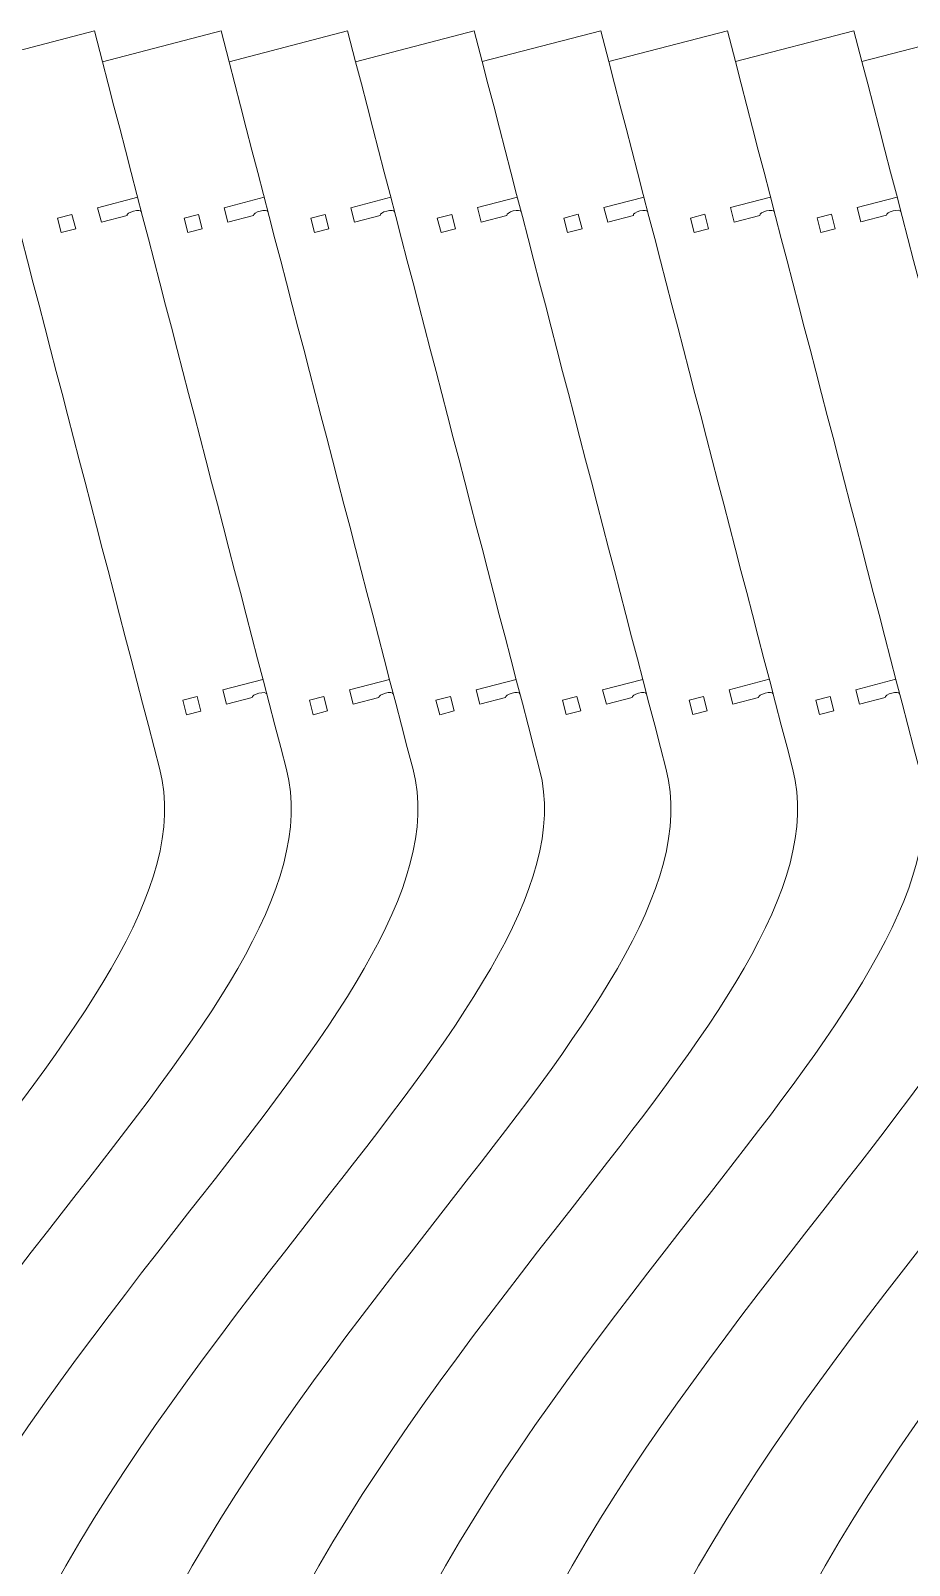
# Model space of a CAD drawing. Header units: millimetres. Extents: x -2210 to -375, y -2136 to -307.
# Drawn here: x -1774.3 to -1538.8, y -718.7 to -307.5 of the extents above; entities that cross this region are included whole.
import ezdxf

# ---------------------------------------------------------------- set-up
doc = ezdxf.new("R2010")
doc.units = ezdxf.units.MM
doc.header["$MEASUREMENT"] = 0
doc.layers.add('Layer 1', color=7, linetype='Continuous')

msp = doc.modelspace()

# ---------------------------------------------------------------- linework, layer by layer
at = {"layer": 'Layer 1', "color": 1, "lineweight": 9}
for points in [[(-1757.1902, -307.5525), (-1757.1902, -307.5525), (-1788.9739, -315.8242), (-1788.9739, -315.8242)], [(-1755.049, -315.8153), (-1755.049, -315.8153), (-1757.1902, -307.5525), (-1757.1902, -307.5525)], [(-1723.2652, -307.5436), (-1723.2652, -307.5436), (-1755.049, -315.8153), (-1755.049, -315.8153)], [(-1721.124, -315.8064), (-1721.124, -315.8064), (-1723.2652, -307.5436), (-1723.2652, -307.5436)], [(-1689.3403, -307.5347), (-1689.3403, -307.5347), (-1721.124, -315.8064), (-1721.124, -315.8064)], [(-1687.1991, -315.7976), (-1687.1991, -315.7976), (-1689.3414, -307.5336), (-1689.3414, -307.5336)], [(-1655.4165, -307.5258), (-1655.4165, -307.5258), (-1687.1991, -315.7976), (-1687.1991, -315.7976)], [(-1653.2742, -315.7887), (-1653.2742, -315.7887), (-1655.4165, -307.5247), (-1655.4165, -307.5247)], [(-1621.4915, -307.5159), (-1621.4915, -307.5159), (-1653.2742, -315.7887), (-1653.2742, -315.7887)], [(-1619.3492, -315.7798), (-1619.3492, -315.7798), (-1621.4915, -307.5159), (-1621.4915, -307.5159)], [(-1587.5666, -307.507), (-1587.5666, -307.507), (-1619.3492, -315.7798), (-1619.3492, -315.7798)], [(-1585.4243, -315.7709), (-1585.4243, -315.7709), (-1587.5666, -307.507), (-1587.5666, -307.507)], [(-1553.6417, -307.4981), (-1553.6417, -307.4981), (-1585.4243, -315.7709), (-1585.4243, -315.7709)], [(-1551.4994, -315.7609), (-1551.4994, -315.7609), (-1553.6417, -307.4981), (-1553.6417, -307.4981)], [(-1519.7167, -307.4892), (-1519.7167, -307.4892), (-1551.4994, -315.7609), (-1551.4994, -315.7609)], [(-1755.3487, -358.8034), (-1755.3487, -358.8034), (-1748.4744, -357.0141), (-1748.4744, -357.0141)], [(-1721.4237, -358.7945), (-1721.4237, -358.7945), (-1714.5495, -357.0052), (-1714.5495, -357.0052)], [(-1687.4988, -358.7856), (-1687.4988, -358.7856), (-1680.6246, -356.9952), (-1680.6246, -356.9952)], [(-1653.575, -358.7757), (-1653.575, -358.7757), (-1646.6996, -356.9863), (-1646.6996, -356.9863)], [(-1619.65, -358.7668), (-1619.65, -358.7668), (-1612.7747, -356.9775), (-1612.7747, -356.9775)], [(-1585.7251, -358.7579), (-1585.7251, -358.7579), (-1578.8498, -356.9686), (-1578.8498, -356.9686)], [(-1551.8002, -358.749), (-1551.8002, -358.749), (-1544.9248, -356.9597), (-1544.9248, -356.9597)], [(-1721.7689, -487.9874), (-1721.7689, -487.9874), (-1714.8936, -486.1981), (-1714.8936, -486.1981)], [(-1687.844, -487.9786), (-1687.844, -487.9786), (-1680.9698, -486.1892), (-1680.9698, -486.1892)], [(-1653.9202, -487.9697), (-1653.9202, -487.9697), (-1647.0448, -486.1804), (-1647.0448, -486.1804)], [(-1619.9953, -487.9608), (-1619.9953, -487.9608), (-1613.1199, -486.1715), (-1613.1199, -486.1715)], [(-1586.0703, -487.9519), (-1586.0703, -487.9519), (-1579.195, -486.1626), (-1579.195, -486.1626)], [(-1552.1454, -487.9419), (-1552.1454, -487.9419), (-1545.2701, -486.1526), (-1545.2701, -486.1526)]]:
    msp.add_open_spline(points, degree=3, dxfattribs=at)
for points, knots in [([(-1735.1833, -1127.6516), (-2011.51, -895.0156), (-1890.4712, -740.185), (-1799.449, -623.7504), (-1799.449, -623.7504), (-1799.449, -623.7504), (-1799.449, -623.7504), (-1799.449, -623.7504), (-1799.449, -623.7504), (-1762.7446, -576.7974), (-1731.5048, -536.8363), (-1739.6677, -505.4766), (-1739.6677, -505.4766), (-1739.6677, -505.4766), (-1739.6677, -505.4766), (-1739.6677, -505.4766), (-1739.6677, -505.4766), (-1756.1268, -442.2654), (-1772.5936, -379.0565), (-1788.9739, -315.8242)], [0, 0, 0, 0, 0.16666667, 0.16666667, 0.16666667, 0.16666667, 0.33333333, 0.33333333, 0.33333333, 0.33333333, 0.5, 0.5, 0.5, 0.5, 0.66666667, 0.66666667, 0.66666667, 0.66666667, 1, 1, 1, 1]), ([(-1701.2584, -1127.6416), (-1977.5851, -895.0067), (-1856.5463, -740.1761), (-1765.524, -623.7404), (-1765.524, -623.7404), (-1765.524, -623.7404), (-1765.524, -623.7404), (-1765.524, -623.7404), (-1765.524, -623.7404), (-1728.8197, -576.7886), (-1697.5798, -536.8274), (-1705.7428, -505.4677), (-1705.7428, -505.4677), (-1705.7428, -505.4677), (-1705.7428, -505.4677), (-1705.7428, -505.4677), (-1705.7428, -505.4677), (-1722.2018, -442.2565), (-1738.6687, -379.0465), (-1755.049, -315.8153)], [0, 0, 0, 0, 0.16666667, 0.16666667, 0.16666667, 0.16666667, 0.33333333, 0.33333333, 0.33333333, 0.33333333, 0.5, 0.5, 0.5, 0.5, 0.66666667, 0.66666667, 0.66666667, 0.66666667, 1, 1, 1, 1]), ([(-1667.3334, -1127.6327), (-1943.6602, -894.9978), (-1822.6224, -740.1672), (-1731.5991, -623.7316), (-1731.5991, -623.7316), (-1731.5991, -623.7316), (-1731.5991, -623.7316), (-1731.5991, -623.7316), (-1731.5991, -623.7316), (-1694.8947, -576.7797), (-1663.6549, -536.8186), (-1671.8178, -505.4577), (-1671.8178, -505.4577), (-1671.8178, -505.4577), (-1671.8178, -505.4577), (-1671.8178, -505.4577), (-1671.8178, -505.4577), (-1688.2769, -442.2477), (-1704.7438, -379.0376), (-1721.124, -315.8064)], [0, 0, 0, 0, 0.16666667, 0.16666667, 0.16666667, 0.16666667, 0.33333333, 0.33333333, 0.33333333, 0.33333333, 0.5, 0.5, 0.5, 0.5, 0.66666667, 0.66666667, 0.66666667, 0.66666667, 1, 1, 1, 1]), ([(-1633.4085, -1127.6239), (-1909.7352, -894.9889), (-1788.6975, -740.1573), (-1697.6753, -623.7227), (-1697.6753, -623.7227), (-1697.6753, -623.7227), (-1697.6753, -623.7227), (-1697.6753, -623.7227), (-1697.6753, -623.7227), (-1660.9698, -576.7697), (-1629.7311, -536.8097), (-1637.8929, -505.4488), (-1637.8929, -505.4488), (-1637.8929, -505.4488), (-1637.8929, -505.4488), (-1637.8929, -505.4488), (-1637.8929, -505.4488), (-1654.352, -442.2388), (-1670.8188, -379.0287), (-1687.1991, -315.7976)], [0, 0, 0, 0, 0.16666667, 0.16666667, 0.16666667, 0.16666667, 0.33333333, 0.33333333, 0.33333333, 0.33333333, 0.5, 0.5, 0.5, 0.5, 0.66666667, 0.66666667, 0.66666667, 0.66666667, 1, 1, 1, 1]), ([(-1599.4836, -1127.615), (-1875.8114, -894.9801), (-1754.7726, -740.1484), (-1663.7503, -623.7138), (-1663.7503, -623.7138), (-1663.7503, -623.7138), (-1663.7503, -623.7138), (-1663.7503, -623.7138), (-1663.7503, -623.7138), (-1627.0449, -576.7608), (-1595.8061, -536.8008), (-1603.968, -505.44), (-1603.968, -505.44), (-1603.968, -505.44), (-1603.968, -505.44), (-1603.968, -505.44), (-1603.968, -505.44), (-1620.427, -442.2288), (-1636.8939, -379.0198), (-1653.2742, -315.7887)], [0, 0, 0, 0, 0.16666667, 0.16666667, 0.16666667, 0.16666667, 0.33333333, 0.33333333, 0.33333333, 0.33333333, 0.5, 0.5, 0.5, 0.5, 0.66666667, 0.66666667, 0.66666667, 0.66666667, 1, 1, 1, 1]), ([(-1565.5597, -1127.6061), (-1841.8865, -894.9701), (-1720.8476, -740.1395), (-1629.8254, -623.7049), (-1629.8254, -623.7049), (-1629.8254, -623.7049), (-1629.8254, -623.7049), (-1629.8254, -623.7049), (-1629.8254, -623.7049), (-1593.1199, -576.7519), (-1561.8812, -536.7908), (-1570.043, -505.4311), (-1570.043, -505.4311), (-1570.043, -505.4311), (-1570.043, -505.4311), (-1570.043, -505.4311), (-1570.043, -505.4311), (-1586.5021, -442.2199), (-1602.969, -379.011), (-1619.3492, -315.7798)], [0, 0, 0, 0, 0.16666667, 0.16666667, 0.16666667, 0.16666667, 0.33333333, 0.33333333, 0.33333333, 0.33333333, 0.5, 0.5, 0.5, 0.5, 0.66666667, 0.66666667, 0.66666667, 0.66666667, 1, 1, 1, 1]), ([(-1531.6348, -1127.5972), (-1807.9616, -894.9612), (-1686.9227, -740.1306), (-1595.9005, -623.6949), (-1595.9005, -623.6949), (-1595.9005, -623.6949), (-1595.9005, -623.6949), (-1595.9005, -623.6949), (-1595.9005, -623.6949), (-1559.195, -576.743), (-1527.9563, -536.7819), (-1536.1181, -505.4222), (-1536.1181, -505.4222), (-1536.1181, -505.4222), (-1536.1181, -505.4222), (-1536.1181, -505.4222), (-1536.1181, -505.4222), (-1552.5772, -442.211), (-1569.044, -379.0021), (-1585.4243, -315.7698)], [0, 0, 0, 0, 0.16666667, 0.16666667, 0.16666667, 0.16666667, 0.33333333, 0.33333333, 0.33333333, 0.33333333, 0.5, 0.5, 0.5, 0.5, 0.66666667, 0.66666667, 0.66666667, 0.66666667, 1, 1, 1, 1]), ([(-1497.7099, -1127.5883), (-1774.0366, -894.9523), (-1652.9978, -740.1217), (-1561.9756, -623.6861), (-1561.9756, -623.6861), (-1561.9756, -623.6861), (-1561.9756, -623.6861), (-1561.9756, -623.6861), (-1561.9756, -623.6861), (-1525.2701, -576.7342), (-1494.0313, -536.773), (-1502.1943, -505.4133), (-1502.1943, -505.4133), (-1502.1943, -505.4133), (-1502.1943, -505.4133), (-1502.1943, -505.4133), (-1502.1943, -505.4133), (-1518.6522, -442.2022), (-1535.1191, -378.9921), (-1551.4994, -315.7609)], [0, 0, 0, 0, 0.16666667, 0.16666667, 0.16666667, 0.16666667, 0.33333333, 0.33333333, 0.33333333, 0.33333333, 0.5, 0.5, 0.5, 0.5, 0.66666667, 0.66666667, 0.66666667, 0.66666667, 1, 1, 1, 1]), ([(-1463.7849, -1127.5784), (-1740.1117, -894.9434), (-1619.0728, -740.1129), (-1528.0506, -623.6772), (-1528.0506, -623.6772), (-1528.0506, -623.6772), (-1528.0506, -623.6772), (-1528.0506, -623.6772), (-1528.0506, -623.6772), (-1491.3462, -576.7253), (-1460.1064, -536.7642), (-1468.2693, -505.4033), (-1468.2693, -505.4033), (-1468.2693, -505.4033), (-1468.2693, -505.4033), (-1468.2693, -505.4033), (-1468.2693, -505.4033), (-1484.7284, -442.1933), (-1501.1953, -378.9832), (-1517.5755, -315.7521)], [0, 0, 0, 0, 0.16666667, 0.16666667, 0.16666667, 0.16666667, 0.33333333, 0.33333333, 0.33333333, 0.33333333, 0.5, 0.5, 0.5, 0.5, 0.66666667, 0.66666667, 0.66666667, 0.66666667, 1, 1, 1, 1]), ([(-1429.86, -1127.5695), (-1706.1868, -894.9346), (-1585.149, -740.1029), (-1494.1257, -623.6683), (-1494.1257, -623.6683), (-1494.1257, -623.6683), (-1494.1257, -623.6683), (-1494.1257, -623.6683), (-1494.1257, -623.6683), (-1457.4213, -576.7153), (-1426.1815, -536.7553), (-1434.3444, -505.3945), (-1434.3444, -505.3945), (-1434.3444, -505.3945), (-1434.3444, -505.3945), (-1434.3444, -505.3945), (-1434.3444, -505.3945), (-1450.8035, -442.1844), (-1467.2703, -378.9743), (-1483.6506, -315.7432)], [0, 0, 0, 0, 0.16666667, 0.16666667, 0.16666667, 0.16666667, 0.33333333, 0.33333333, 0.33333333, 0.33333333, 0.5, 0.5, 0.5, 0.5, 0.66666667, 0.66666667, 0.66666667, 0.66666667, 1, 1, 1, 1]), ([(-1395.9351, -1127.5606), (-1672.2618, -894.9257), (-1551.2241, -740.094), (-1460.2008, -623.6594), (-1460.2008, -623.6594), (-1460.2008, -623.6594), (-1460.2008, -623.6594), (-1460.2008, -623.6594), (-1460.2008, -623.6594), (-1423.4964, -576.7064), (-1392.2565, -536.7453), (-1400.4195, -505.3856), (-1400.4195, -505.3856), (-1400.4195, -505.3856), (-1400.4195, -505.3856), (-1400.4195, -505.3856), (-1400.4195, -505.3856), (-1416.8786, -442.1744), (-1433.3454, -378.9654), (-1449.7257, -315.7343)], [0, 0, 0, 0, 0.16666667, 0.16666667, 0.16666667, 0.16666667, 0.33333333, 0.33333333, 0.33333333, 0.33333333, 0.5, 0.5, 0.5, 0.5, 0.66666667, 0.66666667, 0.66666667, 0.66666667, 1, 1, 1, 1]), ([(-1362.0101, -1127.5517), (-1638.3369, -894.9157), (-1517.2992, -740.0851), (-1426.2758, -623.6505), (-1426.2758, -623.6505), (-1426.2758, -623.6505), (-1426.2758, -623.6505), (-1426.2758, -623.6505), (-1426.2758, -623.6505), (-1389.5715, -576.6975), (-1358.3327, -536.7364), (-1366.4946, -505.3767), (-1366.4946, -505.3767), (-1366.4946, -505.3767), (-1366.4946, -505.3767), (-1366.4946, -505.3767), (-1366.4946, -505.3767), (-1382.9536, -442.1655), (-1399.4205, -378.9566), (-1415.8008, -315.7254)], [0, 0, 0, 0, 0.16666667, 0.16666667, 0.16666667, 0.16666667, 0.33333333, 0.33333333, 0.33333333, 0.33333333, 0.5, 0.5, 0.5, 0.5, 0.66666667, 0.66666667, 0.66666667, 0.66666667, 1, 1, 1, 1]), ([(-1328.0852, -1127.5428), (-1604.4131, -894.9068), (-1483.3742, -740.0762), (-1392.352, -623.6405), (-1392.352, -623.6405), (-1392.352, -623.6405), (-1392.352, -623.6405), (-1392.352, -623.6405), (-1392.352, -623.6405), (-1355.6465, -576.6887), (-1324.4078, -536.7275), (-1332.5696, -505.3667), (-1332.5696, -505.3667), (-1332.5696, -505.3667), (-1332.5696, -505.3667), (-1332.5696, -505.3667), (-1332.5696, -505.3667), (-1349.0287, -442.1566), (-1365.4956, -378.9466), (-1381.8758, -315.7154)], [0, 0, 0, 0, 0.16666667, 0.16666667, 0.16666667, 0.16666667, 0.33333333, 0.33333333, 0.33333333, 0.33333333, 0.5, 0.5, 0.5, 0.5, 0.66666667, 0.66666667, 0.66666667, 0.66666667, 1, 1, 1, 1]), ([(-1294.1614, -1127.5328), (-1570.4881, -894.8979), (-1449.4493, -740.0673), (-1358.4271, -623.6317), (-1358.4271, -623.6317), (-1358.4271, -623.6317), (-1358.4271, -623.6317), (-1358.4271, -623.6317), (-1358.4271, -623.6317), (-1321.7216, -576.6798), (-1290.4829, -536.7187), (-1298.6447, -505.3578), (-1298.6447, -505.3578), (-1298.6447, -505.3578), (-1298.6447, -505.3578), (-1298.6447, -505.3578), (-1298.6447, -505.3578), (-1315.1038, -442.1478), (-1331.5706, -378.9377), (-1347.9509, -315.7065)], [0, 0, 0, 0, 0.16666667, 0.16666667, 0.16666667, 0.16666667, 0.33333333, 0.33333333, 0.33333333, 0.33333333, 0.5, 0.5, 0.5, 0.5, 0.66666667, 0.66666667, 0.66666667, 0.66666667, 1, 1, 1, 1]), ([(-1745.6129, -352.1401), (-1745.6129, -352.1401), (-1756.3554, -354.9362), (-1756.3554, -354.9362), (-1756.3554, -354.9362), (-1756.3554, -354.9362), (-1756.3554, -354.9362), (-1756.3554, -354.9362), (-1756.3554, -354.9362), (-1756.3554, -354.9362), (-1755.3487, -358.8034), (-1755.3487, -358.8034)], [0, 0, 0, 0, 0.25, 0.25, 0.25, 0.25, 0.5, 0.5, 0.5, 0.5, 1, 1, 1, 1]), ([(-1711.689, -352.1312), (-1711.689, -352.1312), (-1722.4305, -354.9273), (-1722.4305, -354.9273), (-1722.4305, -354.9273), (-1722.4305, -354.9273), (-1722.4305, -354.9273), (-1722.4305, -354.9273), (-1722.4305, -354.9273), (-1722.4305, -354.9273), (-1721.4237, -358.7945), (-1721.4237, -358.7945)], [0, 0, 0, 0, 0.25, 0.25, 0.25, 0.25, 0.5, 0.5, 0.5, 0.5, 1, 1, 1, 1]), ([(-1677.7641, -352.1223), (-1677.7641, -352.1223), (-1688.5056, -354.9184), (-1688.5056, -354.9184), (-1688.5056, -354.9184), (-1688.5056, -354.9184), (-1688.5056, -354.9184), (-1688.5056, -354.9184), (-1688.5056, -354.9184), (-1688.5056, -354.9184), (-1687.4988, -358.7856), (-1687.4988, -358.7856)], [0, 0, 0, 0, 0.25, 0.25, 0.25, 0.25, 0.5, 0.5, 0.5, 0.5, 1, 1, 1, 1]), ([(-1643.8392, -352.1134), (-1643.8392, -352.1134), (-1654.5806, -354.9084), (-1654.5806, -354.9084), (-1654.5806, -354.9084), (-1654.5806, -354.9084), (-1654.5806, -354.9084), (-1654.5806, -354.9084), (-1654.5806, -354.9084), (-1654.5806, -354.9084), (-1653.575, -358.7757), (-1653.575, -358.7757)], [0, 0, 0, 0, 0.25, 0.25, 0.25, 0.25, 0.5, 0.5, 0.5, 0.5, 1, 1, 1, 1]), ([(-1609.9142, -352.1034), (-1609.9142, -352.1034), (-1620.6568, -354.8995), (-1620.6568, -354.8995), (-1620.6568, -354.8995), (-1620.6568, -354.8995), (-1620.6568, -354.8995), (-1620.6568, -354.8995), (-1620.6568, -354.8995), (-1620.6568, -354.8995), (-1619.65, -358.7668), (-1619.65, -358.7668)], [0, 0, 0, 0, 0.25, 0.25, 0.25, 0.25, 0.5, 0.5, 0.5, 0.5, 1, 1, 1, 1]), ([(-1575.9893, -352.0946), (-1575.9893, -352.0946), (-1586.7319, -354.8907), (-1586.7319, -354.8907), (-1586.7319, -354.8907), (-1586.7319, -354.8907), (-1586.7319, -354.8907), (-1586.7319, -354.8907), (-1586.7319, -354.8907), (-1586.7319, -354.8907), (-1585.7251, -358.7579), (-1585.7251, -358.7579)], [0, 0, 0, 0, 0.25, 0.25, 0.25, 0.25, 0.5, 0.5, 0.5, 0.5, 1, 1, 1, 1]), ([(-1542.0644, -352.0857), (-1542.0644, -352.0857), (-1552.807, -354.8818), (-1552.807, -354.8818), (-1552.807, -354.8818), (-1552.807, -354.8818), (-1552.807, -354.8818), (-1552.807, -354.8818), (-1552.807, -354.8818), (-1552.807, -354.8818), (-1551.8002, -358.749), (-1551.8002, -358.749)], [0, 0, 0, 0, 0.25, 0.25, 0.25, 0.25, 0.5, 0.5, 0.5, 0.5, 1, 1, 1, 1]), ([(-1763.2308, -356.7255), (-1763.2308, -356.7255), (-1767.098, -357.7323), (-1767.098, -357.7323), (-1767.098, -357.7323), (-1767.098, -357.7323), (-1767.098, -357.7323), (-1767.098, -357.7323), (-1767.098, -357.7323), (-1767.098, -357.7323), (-1766.0912, -361.5995), (-1766.0912, -361.5995), (-1766.0912, -361.5995), (-1766.0912, -361.5995), (-1766.0912, -361.5995), (-1766.0912, -361.5995), (-1766.0912, -361.5995), (-1766.0912, -361.5995), (-1762.224, -360.5927), (-1762.224, -360.5927), (-1762.224, -360.5927), (-1762.224, -360.5927), (-1762.224, -360.5927), (-1762.224, -360.5927), (-1762.224, -360.5927), (-1762.224, -360.5927), (-1763.2308, -356.7255), (-1763.2308, -356.7255)], [0, 0, 0, 0, 0.125, 0.125, 0.125, 0.125, 0.25, 0.25, 0.25, 0.25, 0.375, 0.375, 0.375, 0.375, 0.5, 0.5, 0.5, 0.5, 0.625, 0.625, 0.625, 0.625, 0.75, 0.75, 0.75, 0.75, 1, 1, 1, 1]), ([(-1748.4744, -357.0141), (-1748.5721, -356.6367), (-1747.7818, -356.1017), (-1746.7184, -355.8253), (-1746.7184, -355.8253), (-1746.7184, -355.8253), (-1746.7184, -355.8253), (-1746.7184, -355.8253), (-1746.7184, -355.8253), (-1746.7184, -355.8253), (-1746.7184, -355.8253), (-1746.7184, -355.8253), (-1746.7184, -355.8253), (-1746.7184, -355.8253), (-1746.7184, -355.8253), (-1746.7184, -355.8253), (-1746.7184, -355.8253), (-1745.655, -355.5478), (-1744.7049, -355.6299), (-1744.6072, -356.0073), (-1744.6072, -356.0073), (-1744.6072, -356.0073), (-1744.6072, -356.0073), (-1744.6072, -356.0073), (-1744.6072, -356.0073), (-1744.6072, -356.0073), (-1744.6072, -356.0073), (-1744.6072, -356.0073)], [0, 0, 0, 0, 0.125, 0.125, 0.125, 0.125, 0.25, 0.25, 0.25, 0.25, 0.375, 0.375, 0.375, 0.375, 0.5, 0.5, 0.5, 0.5, 0.625, 0.625, 0.625, 0.625, 0.75, 0.75, 0.75, 0.75, 1, 1, 1, 1]), ([(-1729.3058, -356.7166), (-1729.3058, -356.7166), (-1733.1731, -357.7234), (-1733.1731, -357.7234), (-1733.1731, -357.7234), (-1733.1731, -357.7234), (-1733.1731, -357.7234), (-1733.1731, -357.7234), (-1733.1731, -357.7234), (-1733.1731, -357.7234), (-1732.1663, -361.5906), (-1732.1663, -361.5906), (-1732.1663, -361.5906), (-1732.1663, -361.5906), (-1732.1663, -361.5906), (-1732.1663, -361.5906), (-1732.1663, -361.5906), (-1732.1663, -361.5906), (-1728.2991, -360.5838), (-1728.2991, -360.5838), (-1728.2991, -360.5838), (-1728.2991, -360.5838), (-1728.2991, -360.5838), (-1728.2991, -360.5838), (-1728.2991, -360.5838), (-1728.2991, -360.5838), (-1729.3058, -356.7166), (-1729.3058, -356.7166)], [0, 0, 0, 0, 0.125, 0.125, 0.125, 0.125, 0.25, 0.25, 0.25, 0.25, 0.375, 0.375, 0.375, 0.375, 0.5, 0.5, 0.5, 0.5, 0.625, 0.625, 0.625, 0.625, 0.75, 0.75, 0.75, 0.75, 1, 1, 1, 1]), ([(-1714.5495, -357.0052), (-1714.6472, -356.6278), (-1713.858, -356.0928), (-1712.7946, -355.8164), (-1712.7946, -355.8164), (-1712.7946, -355.8164), (-1712.7946, -355.8164), (-1712.7946, -355.8164), (-1712.7946, -355.8164), (-1712.7946, -355.8164), (-1712.7946, -355.8164), (-1712.7946, -355.8164), (-1712.7946, -355.8164), (-1712.7946, -355.8164), (-1712.7946, -355.8164), (-1712.7946, -355.8164), (-1712.7946, -355.8164), (-1711.7301, -355.5389), (-1710.7799, -355.621), (-1710.6823, -355.9984), (-1710.6823, -355.9984), (-1710.6823, -355.9984), (-1710.6823, -355.9984), (-1710.6823, -355.9984), (-1710.6823, -355.9984), (-1710.6823, -355.9984), (-1710.6823, -355.9984), (-1710.6823, -355.9984)], [0, 0, 0, 0, 0.125, 0.125, 0.125, 0.125, 0.25, 0.25, 0.25, 0.25, 0.375, 0.375, 0.375, 0.375, 0.5, 0.5, 0.5, 0.5, 0.625, 0.625, 0.625, 0.625, 0.75, 0.75, 0.75, 0.75, 1, 1, 1, 1]), ([(-1695.3809, -356.7077), (-1695.3809, -356.7077), (-1699.2482, -357.7134), (-1699.2482, -357.7134), (-1699.2482, -357.7134), (-1699.2482, -357.7134), (-1699.2482, -357.7134), (-1699.2482, -357.7134), (-1699.2482, -357.7134), (-1699.2482, -357.7134), (-1698.2414, -361.5806), (-1698.2414, -361.5806), (-1698.2414, -361.5806), (-1698.2414, -361.5806), (-1698.2414, -361.5806), (-1698.2414, -361.5806), (-1698.2414, -361.5806), (-1698.2414, -361.5806), (-1694.3741, -360.575), (-1694.3741, -360.575), (-1694.3741, -360.575), (-1694.3741, -360.575), (-1694.3741, -360.575), (-1694.3741, -360.575), (-1694.3741, -360.575), (-1694.3741, -360.575), (-1695.3809, -356.7077), (-1695.3809, -356.7077)], [0, 0, 0, 0, 0.125, 0.125, 0.125, 0.125, 0.25, 0.25, 0.25, 0.25, 0.375, 0.375, 0.375, 0.375, 0.5, 0.5, 0.5, 0.5, 0.625, 0.625, 0.625, 0.625, 0.75, 0.75, 0.75, 0.75, 1, 1, 1, 1]), ([(-1680.6246, -356.9952), (-1680.7223, -356.6189), (-1679.933, -356.0839), (-1678.8697, -355.8064), (-1678.8697, -355.8064), (-1678.8697, -355.8064), (-1678.8697, -355.8064), (-1678.8697, -355.8064), (-1678.8697, -355.8064), (-1678.8697, -355.8064), (-1678.8697, -355.8064), (-1678.8697, -355.8064), (-1678.8697, -355.8064), (-1678.8697, -355.8064), (-1678.8697, -355.8064), (-1678.8697, -355.8064), (-1678.8697, -355.8064), (-1677.8063, -355.53), (-1676.855, -355.6122), (-1676.7573, -355.9896), (-1676.7573, -355.9896), (-1676.7573, -355.9896), (-1676.7573, -355.9896), (-1676.7573, -355.9896), (-1676.7573, -355.9896), (-1676.7573, -355.9896), (-1676.7573, -355.9896), (-1676.7573, -355.9896)], [0, 0, 0, 0, 0.125, 0.125, 0.125, 0.125, 0.25, 0.25, 0.25, 0.25, 0.375, 0.375, 0.375, 0.375, 0.5, 0.5, 0.5, 0.5, 0.625, 0.625, 0.625, 0.625, 0.75, 0.75, 0.75, 0.75, 1, 1, 1, 1]), ([(-1661.456, -356.6977), (-1661.456, -356.6977), (-1665.3232, -357.7045), (-1665.3232, -357.7045), (-1665.3232, -357.7045), (-1665.3232, -357.7045), (-1665.3232, -357.7045), (-1665.3232, -357.7045), (-1665.3232, -357.7045), (-1665.3232, -357.7045), (-1664.3164, -361.5717), (-1664.3164, -361.5717), (-1664.3164, -361.5717), (-1664.3164, -361.5717), (-1664.3164, -361.5717), (-1664.3164, -361.5717), (-1664.3164, -361.5717), (-1664.3164, -361.5717), (-1660.4492, -360.565), (-1660.4492, -360.565), (-1660.4492, -360.565), (-1660.4492, -360.565), (-1660.4492, -360.565), (-1660.4492, -360.565), (-1660.4492, -360.565), (-1660.4492, -360.565), (-1661.456, -356.6977), (-1661.456, -356.6977)], [0, 0, 0, 0, 0.125, 0.125, 0.125, 0.125, 0.25, 0.25, 0.25, 0.25, 0.375, 0.375, 0.375, 0.375, 0.5, 0.5, 0.5, 0.5, 0.625, 0.625, 0.625, 0.625, 0.75, 0.75, 0.75, 0.75, 1, 1, 1, 1]), ([(-1646.6996, -356.9863), (-1646.7973, -356.61), (-1646.0081, -356.075), (-1644.9447, -355.7975), (-1644.9447, -355.7975), (-1644.9447, -355.7975), (-1644.9447, -355.7975), (-1644.9447, -355.7975), (-1644.9447, -355.7975), (-1644.9447, -355.7975), (-1644.9447, -355.7975), (-1644.9447, -355.7975), (-1644.9447, -355.7975), (-1644.9447, -355.7975), (-1644.9447, -355.7975), (-1644.9447, -355.7975), (-1644.9447, -355.7975), (-1643.8813, -355.5211), (-1642.9301, -355.6033), (-1642.8324, -355.9807), (-1642.8324, -355.9807), (-1642.8324, -355.9807), (-1642.8324, -355.9807), (-1642.8324, -355.9807), (-1642.8324, -355.9807), (-1642.8324, -355.9807), (-1642.8324, -355.9807), (-1642.8324, -355.9807)], [0, 0, 0, 0, 0.125, 0.125, 0.125, 0.125, 0.25, 0.25, 0.25, 0.25, 0.375, 0.375, 0.375, 0.375, 0.5, 0.5, 0.5, 0.5, 0.625, 0.625, 0.625, 0.625, 0.75, 0.75, 0.75, 0.75, 1, 1, 1, 1]), ([(-1627.531, -356.6889), (-1627.531, -356.6889), (-1631.3983, -357.6956), (-1631.3983, -357.6956), (-1631.3983, -357.6956), (-1631.3983, -357.6956), (-1631.3983, -357.6956), (-1631.3983, -357.6956), (-1631.3983, -357.6956), (-1631.3983, -357.6956), (-1630.3915, -361.5629), (-1630.3915, -361.5629), (-1630.3915, -361.5629), (-1630.3915, -361.5629), (-1630.3915, -361.5629), (-1630.3915, -361.5629), (-1630.3915, -361.5629), (-1630.3915, -361.5629), (-1626.5243, -360.5561), (-1626.5243, -360.5561), (-1626.5243, -360.5561), (-1626.5243, -360.5561), (-1626.5243, -360.5561), (-1626.5243, -360.5561), (-1626.5243, -360.5561), (-1626.5243, -360.5561), (-1627.531, -356.6889), (-1627.531, -356.6889)], [0, 0, 0, 0, 0.125, 0.125, 0.125, 0.125, 0.25, 0.25, 0.25, 0.25, 0.375, 0.375, 0.375, 0.375, 0.5, 0.5, 0.5, 0.5, 0.625, 0.625, 0.625, 0.625, 0.75, 0.75, 0.75, 0.75, 1, 1, 1, 1]), ([(-1612.7747, -356.9775), (-1612.8735, -356.6001), (-1612.0832, -356.065), (-1611.0198, -355.7886), (-1611.0198, -355.7886), (-1611.0198, -355.7886), (-1611.0198, -355.7886), (-1611.0198, -355.7886), (-1611.0198, -355.7886), (-1611.0198, -355.7886), (-1611.0198, -355.7886), (-1611.0198, -355.7886), (-1611.0198, -355.7886), (-1611.0198, -355.7886), (-1611.0198, -355.7886), (-1611.0198, -355.7886), (-1611.0198, -355.7886), (-1609.9564, -355.5123), (-1609.0063, -355.5944), (-1608.9075, -355.9707), (-1608.9075, -355.9707), (-1608.9075, -355.9707), (-1608.9075, -355.9707), (-1608.9075, -355.9707), (-1608.9075, -355.9707), (-1608.9075, -355.9707), (-1608.9075, -355.9707), (-1608.9075, -355.9707)], [0, 0, 0, 0, 0.125, 0.125, 0.125, 0.125, 0.25, 0.25, 0.25, 0.25, 0.375, 0.375, 0.375, 0.375, 0.5, 0.5, 0.5, 0.5, 0.625, 0.625, 0.625, 0.625, 0.75, 0.75, 0.75, 0.75, 1, 1, 1, 1]), ([(-1593.6061, -356.68), (-1593.6061, -356.68), (-1597.4734, -357.6867), (-1597.4734, -357.6867), (-1597.4734, -357.6867), (-1597.4734, -357.6867), (-1597.4734, -357.6867), (-1597.4734, -357.6867), (-1597.4734, -357.6867), (-1597.4734, -357.6867), (-1596.4666, -361.554), (-1596.4666, -361.554), (-1596.4666, -361.554), (-1596.4666, -361.554), (-1596.4666, -361.554), (-1596.4666, -361.554), (-1596.4666, -361.554), (-1596.4666, -361.554), (-1592.6005, -360.5472), (-1592.6005, -360.5472), (-1592.6005, -360.5472), (-1592.6005, -360.5472), (-1592.6005, -360.5472), (-1592.6005, -360.5472), (-1592.6005, -360.5472), (-1592.6005, -360.5472), (-1593.6061, -356.68), (-1593.6061, -356.68)], [0, 0, 0, 0, 0.125, 0.125, 0.125, 0.125, 0.25, 0.25, 0.25, 0.25, 0.375, 0.375, 0.375, 0.375, 0.5, 0.5, 0.5, 0.5, 0.625, 0.625, 0.625, 0.625, 0.75, 0.75, 0.75, 0.75, 1, 1, 1, 1]), ([(-1578.8498, -356.9686), (-1578.9486, -356.5912), (-1578.1582, -356.0562), (-1577.0949, -355.7798), (-1577.0949, -355.7798), (-1577.0949, -355.7798), (-1577.0949, -355.7798), (-1577.0949, -355.7798), (-1577.0949, -355.7798), (-1577.0949, -355.7798), (-1577.0949, -355.7798), (-1577.0949, -355.7798), (-1577.0949, -355.7798), (-1577.0949, -355.7798), (-1577.0949, -355.7798), (-1577.0949, -355.7798), (-1577.0949, -355.7798), (-1576.0315, -355.5034), (-1575.0813, -355.5844), (-1574.9825, -355.9618), (-1574.9825, -355.9618), (-1574.9825, -355.9618), (-1574.9825, -355.9618), (-1574.9825, -355.9618), (-1574.9825, -355.9618), (-1574.9825, -355.9618), (-1574.9825, -355.9618), (-1574.9825, -355.9618)], [0, 0, 0, 0, 0.125, 0.125, 0.125, 0.125, 0.25, 0.25, 0.25, 0.25, 0.375, 0.375, 0.375, 0.375, 0.5, 0.5, 0.5, 0.5, 0.625, 0.625, 0.625, 0.625, 0.75, 0.75, 0.75, 0.75, 1, 1, 1, 1]), ([(-1559.6812, -356.6711), (-1559.6812, -356.6711), (-1563.5484, -357.6779), (-1563.5484, -357.6779), (-1563.5484, -357.6779), (-1563.5484, -357.6779), (-1563.5484, -357.6779), (-1563.5484, -357.6779), (-1563.5484, -357.6779), (-1563.5484, -357.6779), (-1562.5428, -361.5451), (-1562.5428, -361.5451), (-1562.5428, -361.5451), (-1562.5428, -361.5451), (-1562.5428, -361.5451), (-1562.5428, -361.5451), (-1562.5428, -361.5451), (-1562.5428, -361.5451), (-1558.6755, -360.5383), (-1558.6755, -360.5383), (-1558.6755, -360.5383), (-1558.6755, -360.5383), (-1558.6755, -360.5383), (-1558.6755, -360.5383), (-1558.6755, -360.5383), (-1558.6755, -360.5383), (-1559.6812, -356.6711), (-1559.6812, -356.6711)], [0, 0, 0, 0, 0.125, 0.125, 0.125, 0.125, 0.25, 0.25, 0.25, 0.25, 0.375, 0.375, 0.375, 0.375, 0.5, 0.5, 0.5, 0.5, 0.625, 0.625, 0.625, 0.625, 0.75, 0.75, 0.75, 0.75, 1, 1, 1, 1]), ([(-1544.9248, -356.9597), (-1545.0236, -356.5823), (-1544.2333, -356.0473), (-1543.1699, -355.7709), (-1543.1699, -355.7709), (-1543.1699, -355.7709), (-1543.1699, -355.7709), (-1543.1699, -355.7709), (-1543.1699, -355.7709), (-1543.1699, -355.7709), (-1543.1699, -355.7709), (-1543.1699, -355.7709), (-1543.1699, -355.7709), (-1543.1699, -355.7709), (-1543.1699, -355.7709), (-1543.1699, -355.7709), (-1543.1699, -355.7709), (-1542.1066, -355.4934), (-1541.1564, -355.5755), (-1541.0576, -355.9529), (-1541.0576, -355.9529), (-1541.0576, -355.9529), (-1541.0576, -355.9529), (-1541.0576, -355.9529), (-1541.0576, -355.9529), (-1541.0576, -355.9529), (-1541.0576, -355.9529), (-1541.0576, -355.9529)], [0, 0, 0, 0, 0.125, 0.125, 0.125, 0.125, 0.25, 0.25, 0.25, 0.25, 0.375, 0.375, 0.375, 0.375, 0.5, 0.5, 0.5, 0.5, 0.625, 0.625, 0.625, 0.625, 0.75, 0.75, 0.75, 0.75, 1, 1, 1, 1]), ([(-1712.0331, -481.3252), (-1712.0331, -481.3252), (-1722.7757, -484.1202), (-1722.7757, -484.1202), (-1722.7757, -484.1202), (-1722.7757, -484.1202), (-1722.7757, -484.1202), (-1722.7757, -484.1202), (-1722.7757, -484.1202), (-1722.7757, -484.1202), (-1721.7689, -487.9874), (-1721.7689, -487.9874)], [0, 0, 0, 0, 0.25, 0.25, 0.25, 0.25, 0.5, 0.5, 0.5, 0.5, 1, 1, 1, 1]), ([(-1714.8936, -486.1981), (-1714.9924, -485.8218), (-1714.2021, -485.2868), (-1713.1387, -485.0093), (-1713.1387, -485.0093), (-1713.1387, -485.0093), (-1713.1387, -485.0093), (-1713.1387, -485.0093), (-1713.1387, -485.0093), (-1713.1387, -485.0093), (-1713.1387, -485.0093), (-1713.1387, -485.0093), (-1713.1387, -485.0093), (-1713.1387, -485.0093), (-1713.1387, -485.0093), (-1713.1387, -485.0093), (-1713.1387, -485.0093), (-1712.0753, -484.7329), (-1711.1252, -484.8151), (-1711.0275, -485.1925), (-1711.0275, -485.1925), (-1711.0275, -485.1925), (-1711.0275, -485.1925), (-1711.0275, -485.1925), (-1711.0275, -485.1925), (-1711.0275, -485.1925), (-1711.0275, -485.1925), (-1711.0275, -485.1925)], [0, 0, 0, 0, 0.125, 0.125, 0.125, 0.125, 0.25, 0.25, 0.25, 0.25, 0.375, 0.375, 0.375, 0.375, 0.5, 0.5, 0.5, 0.5, 0.625, 0.625, 0.625, 0.625, 0.75, 0.75, 0.75, 0.75, 1, 1, 1, 1]), ([(-1678.1093, -481.3152), (-1678.1093, -481.3152), (-1688.8508, -484.1113), (-1688.8508, -484.1113), (-1688.8508, -484.1113), (-1688.8508, -484.1113), (-1688.8508, -484.1113), (-1688.8508, -484.1113), (-1688.8508, -484.1113), (-1688.8508, -484.1113), (-1687.844, -487.9786), (-1687.844, -487.9786)], [0, 0, 0, 0, 0.25, 0.25, 0.25, 0.25, 0.5, 0.5, 0.5, 0.5, 1, 1, 1, 1]), ([(-1680.9698, -486.1892), (-1681.0675, -485.8118), (-1680.2771, -485.2768), (-1679.2138, -485.0004), (-1679.2138, -485.0004), (-1679.2138, -485.0004), (-1679.2138, -485.0004), (-1679.2138, -485.0004), (-1679.2138, -485.0004), (-1679.2138, -485.0004), (-1679.2138, -485.0004), (-1679.2138, -485.0004), (-1679.2138, -485.0004), (-1679.2138, -485.0004), (-1679.2138, -485.0004), (-1679.2138, -485.0004), (-1679.2138, -485.0004), (-1678.1504, -484.724), (-1677.2002, -484.8062), (-1677.1025, -485.1825), (-1677.1025, -485.1825), (-1677.1025, -485.1825), (-1677.1025, -485.1825), (-1677.1025, -485.1825), (-1677.1025, -485.1825), (-1677.1025, -485.1825), (-1677.1025, -485.1825), (-1677.1025, -485.1825)], [0, 0, 0, 0, 0.125, 0.125, 0.125, 0.125, 0.25, 0.25, 0.25, 0.25, 0.375, 0.375, 0.375, 0.375, 0.5, 0.5, 0.5, 0.5, 0.625, 0.625, 0.625, 0.625, 0.75, 0.75, 0.75, 0.75, 1, 1, 1, 1]), ([(-1644.1844, -481.3063), (-1644.1844, -481.3063), (-1654.9258, -484.1024), (-1654.9258, -484.1024), (-1654.9258, -484.1024), (-1654.9258, -484.1024), (-1654.9258, -484.1024), (-1654.9258, -484.1024), (-1654.9258, -484.1024), (-1654.9258, -484.1024), (-1653.9202, -487.9697), (-1653.9202, -487.9697)], [0, 0, 0, 0, 0.25, 0.25, 0.25, 0.25, 0.5, 0.5, 0.5, 0.5, 1, 1, 1, 1]), ([(-1647.0448, -486.1804), (-1647.1425, -485.803), (-1646.3533, -485.2679), (-1645.2899, -484.9915), (-1645.2899, -484.9915), (-1645.2899, -484.9915), (-1645.2899, -484.9915), (-1645.2899, -484.9915), (-1645.2899, -484.9915), (-1645.2899, -484.9915), (-1645.2899, -484.9915), (-1645.2899, -484.9915), (-1645.2899, -484.9915), (-1645.2899, -484.9915), (-1645.2899, -484.9915), (-1645.2899, -484.9915), (-1645.2899, -484.9915), (-1644.2254, -484.714), (-1643.2753, -484.7962), (-1643.1776, -485.1736), (-1643.1776, -485.1736), (-1643.1776, -485.1736), (-1643.1776, -485.1736), (-1643.1776, -485.1736), (-1643.1776, -485.1736), (-1643.1776, -485.1736), (-1643.1776, -485.1736), (-1643.1776, -485.1736)], [0, 0, 0, 0, 0.125, 0.125, 0.125, 0.125, 0.25, 0.25, 0.25, 0.25, 0.375, 0.375, 0.375, 0.375, 0.5, 0.5, 0.5, 0.5, 0.625, 0.625, 0.625, 0.625, 0.75, 0.75, 0.75, 0.75, 1, 1, 1, 1]), ([(-1610.2594, -481.2975), (-1610.2594, -481.2975), (-1621.0009, -484.0936), (-1621.0009, -484.0936), (-1621.0009, -484.0936), (-1621.0009, -484.0936), (-1621.0009, -484.0936), (-1621.0009, -484.0936), (-1621.0009, -484.0936), (-1621.0009, -484.0936), (-1619.9953, -487.9608), (-1619.9953, -487.9608)], [0, 0, 0, 0, 0.25, 0.25, 0.25, 0.25, 0.5, 0.5, 0.5, 0.5, 1, 1, 1, 1]), ([(-1613.1199, -486.1715), (-1613.2176, -485.7941), (-1612.4284, -485.2591), (-1611.365, -484.9827), (-1611.365, -484.9827), (-1611.365, -484.9827), (-1611.365, -484.9827), (-1611.365, -484.9827), (-1611.365, -484.9827), (-1611.365, -484.9827), (-1611.365, -484.9827), (-1611.365, -484.9827), (-1611.365, -484.9827), (-1611.365, -484.9827), (-1611.365, -484.9827), (-1611.365, -484.9827), (-1611.365, -484.9827), (-1610.3016, -484.7052), (-1609.3504, -484.7873), (-1609.2527, -485.1647), (-1609.2527, -485.1647), (-1609.2527, -485.1647), (-1609.2527, -485.1647), (-1609.2527, -485.1647), (-1609.2527, -485.1647), (-1609.2527, -485.1647), (-1609.2527, -485.1647), (-1609.2527, -485.1647)], [0, 0, 0, 0, 0.125, 0.125, 0.125, 0.125, 0.25, 0.25, 0.25, 0.25, 0.375, 0.375, 0.375, 0.375, 0.5, 0.5, 0.5, 0.5, 0.625, 0.625, 0.625, 0.625, 0.75, 0.75, 0.75, 0.75, 1, 1, 1, 1]), ([(-1576.3345, -481.2886), (-1576.3345, -481.2886), (-1587.076, -484.0847), (-1587.076, -484.0847), (-1587.076, -484.0847), (-1587.076, -484.0847), (-1587.076, -484.0847), (-1587.076, -484.0847), (-1587.076, -484.0847), (-1587.076, -484.0847), (-1586.0703, -487.9519), (-1586.0703, -487.9519)], [0, 0, 0, 0, 0.25, 0.25, 0.25, 0.25, 0.5, 0.5, 0.5, 0.5, 1, 1, 1, 1]), ([(-1579.195, -486.1626), (-1579.2927, -485.7852), (-1578.5035, -485.2502), (-1577.4401, -484.9738), (-1577.4401, -484.9738), (-1577.4401, -484.9738), (-1577.4401, -484.9738), (-1577.4401, -484.9738), (-1577.4401, -484.9738), (-1577.4401, -484.9738), (-1577.4401, -484.9738), (-1577.4401, -484.9738), (-1577.4401, -484.9738), (-1577.4401, -484.9738), (-1577.4401, -484.9738), (-1577.4401, -484.9738), (-1577.4401, -484.9738), (-1576.3767, -484.6963), (-1575.4265, -484.7784), (-1575.3277, -485.1558), (-1575.3277, -485.1558), (-1575.3277, -485.1558), (-1575.3277, -485.1558), (-1575.3277, -485.1558), (-1575.3277, -485.1558), (-1575.3277, -485.1558), (-1575.3277, -485.1558), (-1575.3277, -485.1558)], [0, 0, 0, 0, 0.125, 0.125, 0.125, 0.125, 0.25, 0.25, 0.25, 0.25, 0.375, 0.375, 0.375, 0.375, 0.5, 0.5, 0.5, 0.5, 0.625, 0.625, 0.625, 0.625, 0.75, 0.75, 0.75, 0.75, 1, 1, 1, 1]), ([(-1542.4096, -481.2797), (-1542.4096, -481.2797), (-1553.1522, -484.0758), (-1553.1522, -484.0758), (-1553.1522, -484.0758), (-1553.1522, -484.0758), (-1553.1522, -484.0758), (-1553.1522, -484.0758), (-1553.1522, -484.0758), (-1553.1522, -484.0758), (-1552.1454, -487.9419), (-1552.1454, -487.9419)], [0, 0, 0, 0, 0.25, 0.25, 0.25, 0.25, 0.5, 0.5, 0.5, 0.5, 1, 1, 1, 1]), ([(-1545.2701, -486.1526), (-1545.3688, -485.7763), (-1544.5785, -485.2413), (-1543.5151, -484.9638), (-1543.5151, -484.9638), (-1543.5151, -484.9638), (-1543.5151, -484.9638), (-1543.5151, -484.9638), (-1543.5151, -484.9638), (-1543.5151, -484.9638), (-1543.5151, -484.9638), (-1543.5151, -484.9638), (-1543.5151, -484.9638), (-1543.5151, -484.9638), (-1543.5151, -484.9638), (-1543.5151, -484.9638), (-1543.5151, -484.9638), (-1542.4518, -484.6874), (-1541.5016, -484.7695), (-1541.4028, -485.1469), (-1541.4028, -485.1469), (-1541.4028, -485.1469), (-1541.4028, -485.1469), (-1541.4028, -485.1469), (-1541.4028, -485.1469), (-1541.4028, -485.1469), (-1541.4028, -485.1469), (-1541.4028, -485.1469)], [0, 0, 0, 0, 0.125, 0.125, 0.125, 0.125, 0.25, 0.25, 0.25, 0.25, 0.375, 0.375, 0.375, 0.375, 0.5, 0.5, 0.5, 0.5, 0.625, 0.625, 0.625, 0.625, 0.75, 0.75, 0.75, 0.75, 1, 1, 1, 1]), ([(-1729.6511, -485.9106), (-1729.6511, -485.9106), (-1733.5183, -486.9163), (-1733.5183, -486.9163), (-1733.5183, -486.9163), (-1733.5183, -486.9163), (-1733.5183, -486.9163), (-1733.5183, -486.9163), (-1733.5183, -486.9163), (-1733.5183, -486.9163), (-1732.5115, -490.7835), (-1732.5115, -490.7835), (-1732.5115, -490.7835), (-1732.5115, -490.7835), (-1732.5115, -490.7835), (-1732.5115, -490.7835), (-1732.5115, -490.7835), (-1732.5115, -490.7835), (-1728.6443, -489.7779), (-1728.6443, -489.7779), (-1728.6443, -489.7779), (-1728.6443, -489.7779), (-1728.6443, -489.7779), (-1728.6443, -489.7779), (-1728.6443, -489.7779), (-1728.6443, -489.7779), (-1729.6511, -485.9106), (-1729.6511, -485.9106)], [0, 0, 0, 0, 0.125, 0.125, 0.125, 0.125, 0.25, 0.25, 0.25, 0.25, 0.375, 0.375, 0.375, 0.375, 0.5, 0.5, 0.5, 0.5, 0.625, 0.625, 0.625, 0.625, 0.75, 0.75, 0.75, 0.75, 1, 1, 1, 1]), ([(-1695.7261, -485.9006), (-1695.7261, -485.9006), (-1699.5934, -486.9074), (-1699.5934, -486.9074), (-1699.5934, -486.9074), (-1699.5934, -486.9074), (-1699.5934, -486.9074), (-1699.5934, -486.9074), (-1699.5934, -486.9074), (-1699.5934, -486.9074), (-1698.5866, -490.7746), (-1698.5866, -490.7746), (-1698.5866, -490.7746), (-1698.5866, -490.7746), (-1698.5866, -490.7746), (-1698.5866, -490.7746), (-1698.5866, -490.7746), (-1698.5866, -490.7746), (-1694.7194, -489.7679), (-1694.7194, -489.7679), (-1694.7194, -489.7679), (-1694.7194, -489.7679), (-1694.7194, -489.7679), (-1694.7194, -489.7679), (-1694.7194, -489.7679), (-1694.7194, -489.7679), (-1695.7261, -485.9006), (-1695.7261, -485.9006)], [0, 0, 0, 0, 0.125, 0.125, 0.125, 0.125, 0.25, 0.25, 0.25, 0.25, 0.375, 0.375, 0.375, 0.375, 0.5, 0.5, 0.5, 0.5, 0.625, 0.625, 0.625, 0.625, 0.75, 0.75, 0.75, 0.75, 1, 1, 1, 1]), ([(-1661.8012, -485.8918), (-1661.8012, -485.8918), (-1665.6684, -486.8985), (-1665.6684, -486.8985), (-1665.6684, -486.8985), (-1665.6684, -486.8985), (-1665.6684, -486.8985), (-1665.6684, -486.8985), (-1665.6684, -486.8985), (-1665.6684, -486.8985), (-1664.6617, -490.7658), (-1664.6617, -490.7658), (-1664.6617, -490.7658), (-1664.6617, -490.7658), (-1664.6617, -490.7658), (-1664.6617, -490.7658), (-1664.6617, -490.7658), (-1664.6617, -490.7658), (-1660.7944, -489.759), (-1660.7944, -489.759), (-1660.7944, -489.759), (-1660.7944, -489.759), (-1660.7944, -489.759), (-1660.7944, -489.759), (-1660.7944, -489.759), (-1660.7944, -489.759), (-1661.8012, -485.8918), (-1661.8012, -485.8918)], [0, 0, 0, 0, 0.125, 0.125, 0.125, 0.125, 0.25, 0.25, 0.25, 0.25, 0.375, 0.375, 0.375, 0.375, 0.5, 0.5, 0.5, 0.5, 0.625, 0.625, 0.625, 0.625, 0.75, 0.75, 0.75, 0.75, 1, 1, 1, 1]), ([(-1627.8763, -485.8829), (-1627.8763, -485.8829), (-1631.7435, -486.8896), (-1631.7435, -486.8896), (-1631.7435, -486.8896), (-1631.7435, -486.8896), (-1631.7435, -486.8896), (-1631.7435, -486.8896), (-1631.7435, -486.8896), (-1631.7435, -486.8896), (-1630.7367, -490.7569), (-1630.7367, -490.7569), (-1630.7367, -490.7569), (-1630.7367, -490.7569), (-1630.7367, -490.7569), (-1630.7367, -490.7569), (-1630.7367, -490.7569), (-1630.7367, -490.7569), (-1626.8695, -489.7501), (-1626.8695, -489.7501), (-1626.8695, -489.7501), (-1626.8695, -489.7501), (-1626.8695, -489.7501), (-1626.8695, -489.7501), (-1626.8695, -489.7501), (-1626.8695, -489.7501), (-1627.8763, -485.8829), (-1627.8763, -485.8829)], [0, 0, 0, 0, 0.125, 0.125, 0.125, 0.125, 0.25, 0.25, 0.25, 0.25, 0.375, 0.375, 0.375, 0.375, 0.5, 0.5, 0.5, 0.5, 0.625, 0.625, 0.625, 0.625, 0.75, 0.75, 0.75, 0.75, 1, 1, 1, 1]), ([(-1593.9513, -485.874), (-1593.9513, -485.874), (-1597.8186, -486.8797), (-1597.8186, -486.8797), (-1597.8186, -486.8797), (-1597.8186, -486.8797), (-1597.8186, -486.8797), (-1597.8186, -486.8797), (-1597.8186, -486.8797), (-1597.8186, -486.8797), (-1596.8118, -490.7469), (-1596.8118, -490.7469), (-1596.8118, -490.7469), (-1596.8118, -490.7469), (-1596.8118, -490.7469), (-1596.8118, -490.7469), (-1596.8118, -490.7469), (-1596.8118, -490.7469), (-1592.9446, -489.7412), (-1592.9446, -489.7412), (-1592.9446, -489.7412), (-1592.9446, -489.7412), (-1592.9446, -489.7412), (-1592.9446, -489.7412), (-1592.9446, -489.7412), (-1592.9446, -489.7412), (-1593.9513, -485.874), (-1593.9513, -485.874)], [0, 0, 0, 0, 0.125, 0.125, 0.125, 0.125, 0.25, 0.25, 0.25, 0.25, 0.375, 0.375, 0.375, 0.375, 0.5, 0.5, 0.5, 0.5, 0.625, 0.625, 0.625, 0.625, 0.75, 0.75, 0.75, 0.75, 1, 1, 1, 1]), ([(-1560.0264, -485.8651), (-1560.0264, -485.8651), (-1563.8936, -486.8708), (-1563.8936, -486.8708), (-1563.8936, -486.8708), (-1563.8936, -486.8708), (-1563.8936, -486.8708), (-1563.8936, -486.8708), (-1563.8936, -486.8708), (-1563.8936, -486.8708), (-1562.8869, -490.738), (-1562.8869, -490.738), (-1562.8869, -490.738), (-1562.8869, -490.738), (-1562.8869, -490.738), (-1562.8869, -490.738), (-1562.8869, -490.738), (-1562.8869, -490.738), (-1559.0196, -489.7324), (-1559.0196, -489.7324), (-1559.0196, -489.7324), (-1559.0196, -489.7324), (-1559.0196, -489.7324), (-1559.0196, -489.7324), (-1559.0196, -489.7324), (-1559.0196, -489.7324), (-1560.0264, -485.8651), (-1560.0264, -485.8651)], [0, 0, 0, 0, 0.125, 0.125, 0.125, 0.125, 0.25, 0.25, 0.25, 0.25, 0.375, 0.375, 0.375, 0.375, 0.5, 0.5, 0.5, 0.5, 0.625, 0.625, 0.625, 0.625, 0.75, 0.75, 0.75, 0.75, 1, 1, 1, 1])]:
    msp.add_open_spline(points, degree=3, knots=knots, dxfattribs=at)

doc.saveas('drawing.dxf')
